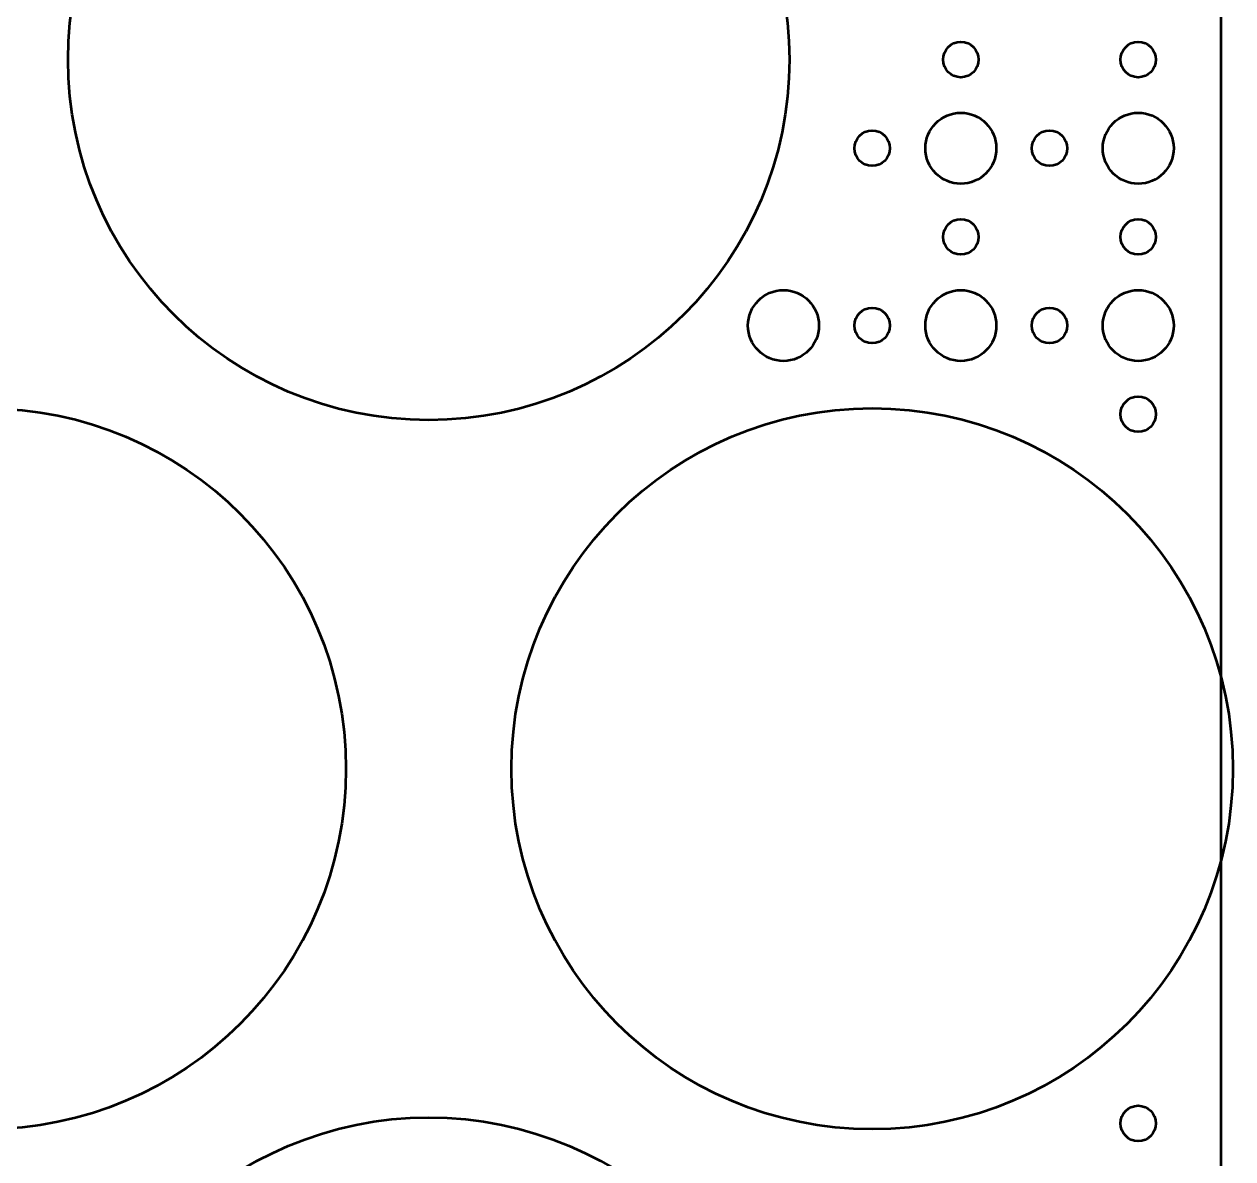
# Model space of a CAD drawing. Header units: centimetres. Extents: x -21.1 to 20.9, y -15.1 to 15.1.
# Drawn here: x -10.17 to 0.05, y -9.3 to 0.3 of the extents above; entities that cross this region are included whole.
import ezdxf

# ---------------------------------------------------------------- set-up
doc = ezdxf.new("R2010")
doc.units = ezdxf.units.CM
doc.header["$MEASUREMENT"] = 0
doc.layers.add('Layer 1', color=7, linetype='Continuous')

msp = doc.modelspace()

# ---------------------------------------------------------------- linework, layer by layer
at = {"layer": 'Layer 1', "lineweight": 53}
for centre in [(-6.75, 0), (-10.5, -6), (-3, -6), (-6.75, -12)]:
    msp.add_ellipse(centre, major_axis=(0, 3.05), ratio=1, dxfattribs=at)
for points, knots in [([(-20.95, -14.45), (-20.95, -14.45), (-20.95, 14.45), (-20.95, 14.45), (-20.95, 14.45), (-20.95, 14.72614), (-20.72614, 14.95), (-20.45, 14.95), (-20.45, 14.95), (-20.45, 14.95), (-0.55, 14.95), (-0.55, 14.95), (-0.55, 14.95), (-0.27386, 14.95), (-0.05, 14.72614), (-0.05, 14.45), (-0.05, 14.45), (-0.05, 14.45), (-0.05, -14.45), (-0.05, -14.45), (-0.05, -14.45), (-0.05, -14.72614), (-0.27386, -14.95), (-0.55, -14.95), (-0.55, -14.95), (-0.55, -14.95), (-20.45, -14.95), (-20.45, -14.95), (-20.45, -14.95), (-20.72614, -14.95), (-20.95, -14.72614), (-20.95, -14.45)], [0, 0, 0, 0, 0.11111111, 0.11111111, 0.11111111, 0.11111111, 0.22222222, 0.22222222, 0.22222222, 0.22222222, 0.33333333, 0.33333333, 0.33333333, 0.33333333, 0.44444444, 0.44444444, 0.44444444, 0.44444444, 0.55555556, 0.55555556, 0.55555556, 0.55555556, 0.66666667, 0.66666667, 0.66666667, 0.66666667, 0.77777778, 0.77777778, 0.77777778, 0.77777778, 1, 1, 1, 1]), ([(-2.4, 0), (-2.4, -0.08284), (-2.33284, -0.15), (-2.25, -0.15), (-2.25, -0.15), (-2.16716, -0.15), (-2.1, -0.08284), (-2.1, 0), (-2.1, 0), (-2.1, 0.08284), (-2.16716, 0.15), (-2.25, 0.15), (-2.25, 0.15), (-2.33284, 0.15), (-2.4, 0.08284), (-2.4, 0)], [0, 0, 0, 0, 0.2, 0.2, 0.2, 0.2, 0.4, 0.4, 0.4, 0.4, 0.6, 0.6, 0.6, 0.6, 1, 1, 1, 1]), ([(-0.9, 0), (-0.9, -0.08284), (-0.83284, -0.15), (-0.75, -0.15), (-0.75, -0.15), (-0.66716, -0.15), (-0.6, -0.08284), (-0.6, 0), (-0.6, 0), (-0.6, 0.08284), (-0.66716, 0.15), (-0.75, 0.15), (-0.75, 0.15), (-0.83284, 0.15), (-0.9, 0.08284), (-0.9, 0)], [0, 0, 0, 0, 0.2, 0.2, 0.2, 0.2, 0.4, 0.4, 0.4, 0.4, 0.6, 0.6, 0.6, 0.6, 1, 1, 1, 1]), ([(-2.55, -0.75), (-2.55, -0.91569), (-2.41569, -1.05), (-2.25, -1.05), (-2.25, -1.05), (-2.08431, -1.05), (-1.95, -0.91569), (-1.95, -0.75), (-1.95, -0.75), (-1.95, -0.58431), (-2.08431, -0.45), (-2.25, -0.45), (-2.25, -0.45), (-2.41569, -0.45), (-2.55, -0.58431), (-2.55, -0.75)], [0, 0, 0, 0, 0.2, 0.2, 0.2, 0.2, 0.4, 0.4, 0.4, 0.4, 0.6, 0.6, 0.6, 0.6, 1, 1, 1, 1]), ([(-1.05, -0.75), (-1.05, -0.91569), (-0.91569, -1.05), (-0.75, -1.05), (-0.75, -1.05), (-0.58431, -1.05), (-0.45, -0.91569), (-0.45, -0.75), (-0.45, -0.75), (-0.45, -0.58431), (-0.58431, -0.45), (-0.75, -0.45), (-0.75, -0.45), (-0.91569, -0.45), (-1.05, -0.58431), (-1.05, -0.75)], [0, 0, 0, 0, 0.2, 0.2, 0.2, 0.2, 0.4, 0.4, 0.4, 0.4, 0.6, 0.6, 0.6, 0.6, 1, 1, 1, 1]), ([(-3.15, -0.75), (-3.15, -0.83284), (-3.08284, -0.9), (-3, -0.9), (-3, -0.9), (-2.91716, -0.9), (-2.85, -0.83284), (-2.85, -0.75), (-2.85, -0.75), (-2.85, -0.66716), (-2.91716, -0.6), (-3, -0.6), (-3, -0.6), (-3.08284, -0.6), (-3.15, -0.66716), (-3.15, -0.75)], [0, 0, 0, 0, 0.2, 0.2, 0.2, 0.2, 0.4, 0.4, 0.4, 0.4, 0.6, 0.6, 0.6, 0.6, 1, 1, 1, 1]), ([(-1.65, -0.75), (-1.65, -0.83284), (-1.58284, -0.9), (-1.5, -0.9), (-1.5, -0.9), (-1.41716, -0.9), (-1.35, -0.83284), (-1.35, -0.75), (-1.35, -0.75), (-1.35, -0.66716), (-1.41716, -0.6), (-1.5, -0.6), (-1.5, -0.6), (-1.58284, -0.6), (-1.65, -0.66716), (-1.65, -0.75)], [0, 0, 0, 0, 0.2, 0.2, 0.2, 0.2, 0.4, 0.4, 0.4, 0.4, 0.6, 0.6, 0.6, 0.6, 1, 1, 1, 1]), ([(-2.4, -1.5), (-2.4, -1.58284), (-2.33284, -1.65), (-2.25, -1.65), (-2.25, -1.65), (-2.16716, -1.65), (-2.1, -1.58284), (-2.1, -1.5), (-2.1, -1.5), (-2.1, -1.41716), (-2.16716, -1.35), (-2.25, -1.35), (-2.25, -1.35), (-2.33284, -1.35), (-2.4, -1.41716), (-2.4, -1.5)], [0, 0, 0, 0, 0.2, 0.2, 0.2, 0.2, 0.4, 0.4, 0.4, 0.4, 0.6, 0.6, 0.6, 0.6, 1, 1, 1, 1]), ([(-0.9, -1.5), (-0.9, -1.58284), (-0.83284, -1.65), (-0.75, -1.65), (-0.75, -1.65), (-0.66716, -1.65), (-0.6, -1.58284), (-0.6, -1.5), (-0.6, -1.5), (-0.6, -1.41716), (-0.66716, -1.35), (-0.75, -1.35), (-0.75, -1.35), (-0.83284, -1.35), (-0.9, -1.41716), (-0.9, -1.5)], [0, 0, 0, 0, 0.2, 0.2, 0.2, 0.2, 0.4, 0.4, 0.4, 0.4, 0.6, 0.6, 0.6, 0.6, 1, 1, 1, 1]), ([(-4.05, -2.25), (-4.05, -2.41569), (-3.91569, -2.55), (-3.75, -2.55), (-3.75, -2.55), (-3.58431, -2.55), (-3.45, -2.41569), (-3.45, -2.25), (-3.45, -2.25), (-3.45, -2.08431), (-3.58431, -1.95), (-3.75, -1.95), (-3.75, -1.95), (-3.91569, -1.95), (-4.05, -2.08431), (-4.05, -2.25)], [0, 0, 0, 0, 0.2, 0.2, 0.2, 0.2, 0.4, 0.4, 0.4, 0.4, 0.6, 0.6, 0.6, 0.6, 1, 1, 1, 1]), ([(-2.55, -2.25), (-2.55, -2.41569), (-2.41569, -2.55), (-2.25, -2.55), (-2.25, -2.55), (-2.08431, -2.55), (-1.95, -2.41569), (-1.95, -2.25), (-1.95, -2.25), (-1.95, -2.08431), (-2.08431, -1.95), (-2.25, -1.95), (-2.25, -1.95), (-2.41569, -1.95), (-2.55, -2.08431), (-2.55, -2.25)], [0, 0, 0, 0, 0.2, 0.2, 0.2, 0.2, 0.4, 0.4, 0.4, 0.4, 0.6, 0.6, 0.6, 0.6, 1, 1, 1, 1]), ([(-1.05, -2.25), (-1.05, -2.41569), (-0.91569, -2.55), (-0.75, -2.55), (-0.75, -2.55), (-0.58431, -2.55), (-0.45, -2.41569), (-0.45, -2.25), (-0.45, -2.25), (-0.45, -2.08431), (-0.58431, -1.95), (-0.75, -1.95), (-0.75, -1.95), (-0.91569, -1.95), (-1.05, -2.08431), (-1.05, -2.25)], [0, 0, 0, 0, 0.2, 0.2, 0.2, 0.2, 0.4, 0.4, 0.4, 0.4, 0.6, 0.6, 0.6, 0.6, 1, 1, 1, 1]), ([(-3.15, -2.25), (-3.15, -2.33284), (-3.08284, -2.4), (-3, -2.4), (-3, -2.4), (-2.91716, -2.4), (-2.85, -2.33284), (-2.85, -2.25), (-2.85, -2.25), (-2.85, -2.16716), (-2.91716, -2.1), (-3, -2.1), (-3, -2.1), (-3.08284, -2.1), (-3.15, -2.16716), (-3.15, -2.25)], [0, 0, 0, 0, 0.2, 0.2, 0.2, 0.2, 0.4, 0.4, 0.4, 0.4, 0.6, 0.6, 0.6, 0.6, 1, 1, 1, 1]), ([(-1.65, -2.25), (-1.65, -2.33284), (-1.58284, -2.4), (-1.5, -2.4), (-1.5, -2.4), (-1.41716, -2.4), (-1.35, -2.33284), (-1.35, -2.25), (-1.35, -2.25), (-1.35, -2.16716), (-1.41716, -2.1), (-1.5, -2.1), (-1.5, -2.1), (-1.58284, -2.1), (-1.65, -2.16716), (-1.65, -2.25)], [0, 0, 0, 0, 0.2, 0.2, 0.2, 0.2, 0.4, 0.4, 0.4, 0.4, 0.6, 0.6, 0.6, 0.6, 1, 1, 1, 1]), ([(-0.9, -3), (-0.9, -3.08284), (-0.83284, -3.15), (-0.75, -3.15), (-0.75, -3.15), (-0.66716, -3.15), (-0.6, -3.08284), (-0.6, -3), (-0.6, -3), (-0.6, -2.91716), (-0.66716, -2.85), (-0.75, -2.85), (-0.75, -2.85), (-0.83284, -2.85), (-0.9, -2.91716), (-0.9, -3)], [0, 0, 0, 0, 0.2, 0.2, 0.2, 0.2, 0.4, 0.4, 0.4, 0.4, 0.6, 0.6, 0.6, 0.6, 1, 1, 1, 1]), ([(-0.9, -9), (-0.9, -9.08284), (-0.83284, -9.15), (-0.75, -9.15), (-0.75, -9.15), (-0.66716, -9.15), (-0.6, -9.08284), (-0.6, -9), (-0.6, -9), (-0.6, -8.91716), (-0.66716, -8.85), (-0.75, -8.85), (-0.75, -8.85), (-0.83284, -8.85), (-0.9, -8.91716), (-0.9, -9)], [0, 0, 0, 0, 0.2, 0.2, 0.2, 0.2, 0.4, 0.4, 0.4, 0.4, 0.6, 0.6, 0.6, 0.6, 1, 1, 1, 1])]:
    msp.add_open_spline(points, degree=3, knots=knots, dxfattribs=at)

doc.saveas('drawing.dxf')
